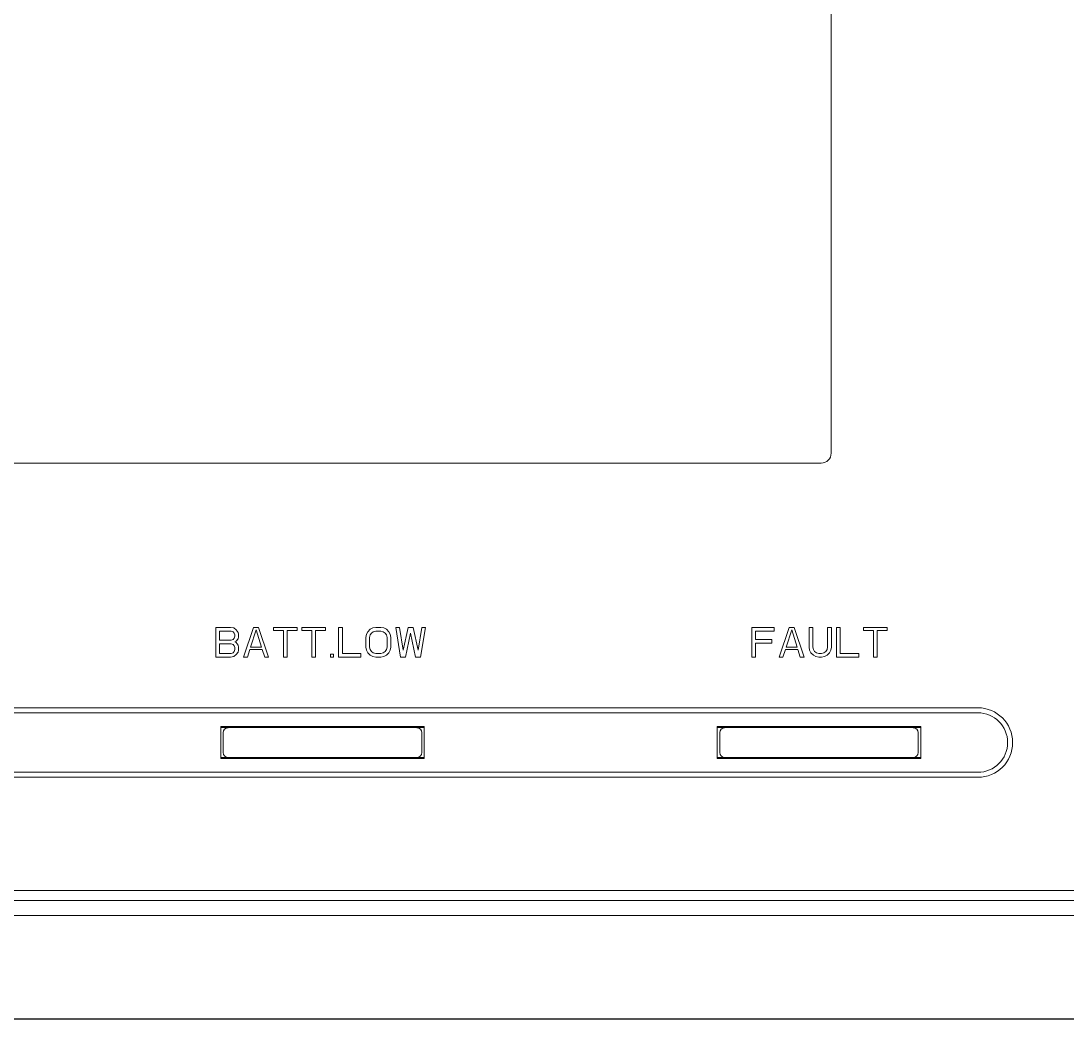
# Model space of a CAD drawing. Header units: millimetres. Extents: x 0 to 60, y -18 to 180.
# Drawn here: x 23.87 to 35.39, y 146.92 to 157.91 of the extents above; entities that cross this region are included whole.
import ezdxf

# ---------------------------------------------------------------- set-up
doc = ezdxf.new("R2010")
doc.units = ezdxf.units.MM
doc.layers.add('4208-40004_0', color=7, linetype='Continuous')
doc.layers.add('UK-MIANBAN_0', color=7, linetype='Continuous')

msp = doc.modelspace()

# ---------------------------------------------------------------- linework, layer by layer
at = {"color": 255, "lineweight": 5}
msp.add_line((13.961, 148.332), (47.259, 148.332), dxfattribs=at)
at = {"lineweight": 5}
msp.add_line((13.961, 148.332), (47.259, 148.332), dxfattribs=at)
msp.add_line((13.961, 148.332), (47.259, 148.332), dxfattribs=at)
msp.add_lwpolyline([(10.947, 168.902), (49.328, 168.902), (49.328, 146.915), (10.947, 146.915)], close=True)
at = {"layer": '4208-40004_0', "color": 7, "linetype": 'Continuous', "lineweight": 5}
for p, q in [((28.315, 150.125), (26.073, 150.125)), ((33.782, 150.125), (31.541, 150.125)), ((26.1, 150.07), (26.1, 149.852)), ((28.287, 149.852), (28.287, 150.07)), ((31.568, 150.07), (31.568, 149.852)), ((33.755, 149.852), (33.755, 150.07)), ((26.073, 149.797), (28.315, 149.797)), ((31.541, 149.797), (33.782, 149.797))]:
    msp.add_line(p, q, dxfattribs=at)
for centre, start, end in [((26.155, 150.07), 90, 180), ((28.233, 150.07), 0, 90), ((31.623, 150.07), 90, 180), ((33.7, 150.07), 0, 90), ((26.155, 149.852), 180, 270), ((28.233, 149.852), 270, 0), ((31.623, 149.852), 180, 270), ((33.7, 149.852), 270, 0)]:
    msp.add_arc(centre, 0.0547, start, end, dxfattribs=at)
at = {"layer": 'UK-MIANBAN_0', "color": 7, "linetype": 'Continuous', "lineweight": 5}
for p, q in [((32.796, 153.148), (32.796, 162.442)), ((15.956, 153.038), (32.687, 153.038)), ((26.018, 150.901), (26.018, 151.229)), ((26.018, 151.229), (26.182, 151.229)), ((26.059, 151.188), (26.059, 151.09)), ((26.189, 151.188), (26.059, 151.188)), ((26.182, 151.229), (26.217, 151.223)), ((26.21, 151.181), (26.189, 151.188)), ((26.223, 151.167), (26.21, 151.181)), ((26.217, 151.223), (26.244, 151.202)), ((26.23, 151.146), (26.223, 151.167)), ((26.244, 151.202), (26.264, 151.174)), ((26.264, 151.174), (26.271, 151.153)), ((26.271, 151.153), (26.271, 151.125)), ((26.326, 150.901), (26.435, 151.229)), ((26.401, 151.013), (26.463, 151.202)), ((26.435, 151.229), (26.49, 151.229)), ((26.463, 151.202), (26.524, 151.013)), ((26.49, 151.229), (26.599, 150.901)), ((26.654, 151.195), (26.654, 151.229)), ((26.654, 151.229), (26.914, 151.229)), ((26.763, 151.195), (26.654, 151.195)), ((26.763, 150.901), (26.763, 151.195)), ((26.804, 151.195), (26.804, 150.901)), ((26.914, 151.195), (26.804, 151.195)), ((26.914, 151.229), (26.914, 151.195)), ((26.968, 151.195), (26.968, 151.229)), ((26.968, 151.229), (27.228, 151.229)), ((27.078, 151.195), (26.968, 151.195)), ((27.078, 150.901), (27.078, 151.195)), ((27.119, 151.195), (27.119, 150.901)), ((27.228, 151.195), (27.119, 151.195)), ((27.228, 151.229), (27.228, 151.195)), ((27.372, 150.901), (27.372, 151.229)), ((27.372, 151.229), (27.413, 151.229)), ((27.413, 151.229), (27.413, 150.943)), ((27.672, 151.118), (27.679, 151.153)), ((27.679, 151.153), (27.693, 151.181)), ((27.693, 151.181), (27.72, 151.209)), ((27.72, 151.209), (27.747, 151.223)), ((27.72, 151.146), (27.734, 151.167)), ((27.734, 151.167), (27.754, 151.181)), ((27.747, 151.223), (27.782, 151.229)), ((27.754, 151.181), (27.782, 151.188)), ((27.782, 151.229), (27.836, 151.229)), ((27.782, 151.188), (27.836, 151.188)), ((27.836, 151.229), (27.87, 151.223)), ((27.836, 151.188), (27.864, 151.181)), ((27.864, 151.181), (27.884, 151.167)), ((27.87, 151.223), (27.898, 151.209)), ((27.884, 151.167), (27.898, 151.146)), ((27.898, 151.209), (27.925, 151.181)), ((27.925, 151.181), (27.939, 151.153)), ((27.939, 151.153), (27.946, 151.118)), ((28.055, 150.901), (28, 151.229)), ((28, 151.229), (28.041, 151.229)), ((28.041, 151.229), (28.082, 150.978)), ((28.082, 150.978), (28.137, 151.229)), ((28.164, 151.167), (28.11, 150.901)), ((28.137, 151.229), (28.192, 151.229)), ((28.219, 150.901), (28.164, 151.167)), ((28.192, 151.229), (28.246, 150.978)), ((28.246, 150.978), (28.287, 151.229)), ((28.328, 151.229), (28.274, 150.901)), ((28.287, 151.229), (28.328, 151.229)), ((31.923, 150.901), (31.923, 151.229)), ((31.923, 151.229), (32.169, 151.229)), ((31.964, 151.188), (31.964, 151.097)), ((32.169, 151.188), (31.964, 151.188)), ((32.169, 151.229), (32.169, 151.188)), ((32.224, 150.901), (32.333, 151.229)), ((32.299, 151.013), (32.361, 151.202)), ((32.333, 151.229), (32.388, 151.229)), ((32.361, 151.202), (32.422, 151.013)), ((32.388, 151.229), (32.497, 150.901)), ((32.552, 151.229), (32.552, 151.013)), ((32.593, 151.229), (32.552, 151.229)), ((32.593, 151.013), (32.593, 151.229)), ((32.757, 151.229), (32.757, 151.013)), ((32.798, 151.229), (32.757, 151.229)), ((32.798, 151.013), (32.798, 151.229)), ((32.853, 150.901), (32.853, 151.229)), ((32.853, 151.229), (32.894, 151.229)), ((32.894, 151.229), (32.894, 150.943)), ((33.153, 151.195), (33.153, 151.229)), ((33.153, 151.229), (33.413, 151.229)), ((33.263, 151.195), (33.153, 151.195)), ((33.263, 150.901), (33.263, 151.195)), ((33.304, 151.195), (33.304, 150.901)), ((33.413, 151.195), (33.304, 151.195)), ((33.413, 151.229), (33.413, 151.195)), ((26.059, 151.09), (26.189, 151.09)), ((26.059, 150.943), (26.059, 151.048)), ((26.059, 151.048), (26.189, 151.048)), ((26.189, 151.09), (26.21, 151.097)), ((26.189, 151.048), (26.21, 151.041)), ((26.21, 151.097), (26.223, 151.111)), ((26.21, 151.041), (26.223, 151.027)), ((26.223, 151.111), (26.23, 151.132)), ((26.23, 151.132), (26.23, 151.146)), ((26.244, 151.076), (26.23, 151.069)), ((26.23, 151.069), (26.244, 151.062)), ((26.264, 151.104), (26.244, 151.076)), ((26.244, 151.062), (26.264, 151.034)), ((26.271, 151.125), (26.264, 151.104)), ((26.264, 151.034), (26.271, 151.013)), ((27.672, 151.013), (27.672, 151.118)), ((27.713, 151.118), (27.72, 151.146)), ((27.713, 151.013), (27.713, 151.118)), ((27.898, 151.146), (27.905, 151.118)), ((27.905, 151.118), (27.905, 151.013)), ((27.946, 151.118), (27.946, 151.013)), ((31.964, 151.097), (32.142, 151.097)), ((31.964, 151.055), (31.964, 150.901)), ((32.142, 151.055), (31.964, 151.055)), ((32.142, 151.097), (32.142, 151.055)), ((26.189, 150.943), (26.059, 150.943)), ((26.21, 150.95), (26.189, 150.943)), ((26.223, 150.964), (26.21, 150.95)), ((26.244, 150.929), (26.217, 150.908)), ((26.223, 151.027), (26.23, 151.006)), ((26.23, 150.985), (26.223, 150.964)), ((26.23, 151.006), (26.23, 150.985)), ((26.264, 150.957), (26.244, 150.929)), ((26.271, 150.978), (26.264, 150.957)), ((26.271, 151.013), (26.271, 150.978)), ((26.394, 150.985), (26.367, 150.901)), ((26.531, 150.985), (26.394, 150.985)), ((26.524, 151.013), (26.401, 151.013)), ((26.558, 150.901), (26.531, 150.985)), ((27.283, 150.901), (27.283, 150.936)), ((27.283, 150.936), (27.317, 150.936)), ((27.317, 150.936), (27.317, 150.901)), ((27.413, 150.943), (27.618, 150.943)), ((27.618, 150.943), (27.618, 150.901)), ((27.679, 150.978), (27.672, 151.013)), ((27.693, 150.95), (27.679, 150.978)), ((27.72, 150.922), (27.693, 150.95)), ((27.72, 150.985), (27.713, 151.013)), ((27.734, 150.964), (27.72, 150.985)), ((27.747, 150.908), (27.72, 150.922)), ((27.754, 150.95), (27.734, 150.964)), ((27.782, 150.943), (27.754, 150.95)), ((27.836, 150.943), (27.782, 150.943)), ((27.864, 150.95), (27.836, 150.943)), ((27.884, 150.964), (27.864, 150.95)), ((27.898, 150.922), (27.87, 150.908)), ((27.898, 150.985), (27.884, 150.964)), ((27.905, 151.013), (27.898, 150.985)), ((27.925, 150.95), (27.898, 150.922)), ((27.939, 150.978), (27.925, 150.95)), ((27.946, 151.013), (27.939, 150.978)), ((32.292, 150.985), (32.265, 150.901)), ((32.429, 150.985), (32.292, 150.985)), ((32.422, 151.013), (32.299, 151.013)), ((32.456, 150.901), (32.429, 150.985)), ((32.552, 151.013), (32.559, 150.978)), ((32.559, 150.978), (32.573, 150.95)), ((32.573, 150.95), (32.6, 150.922)), ((32.6, 150.985), (32.593, 151.013)), ((32.614, 150.964), (32.6, 150.985)), ((32.6, 150.922), (32.627, 150.908)), ((32.634, 150.95), (32.614, 150.964)), ((32.661, 150.943), (32.634, 150.95)), ((32.689, 150.943), (32.661, 150.943)), ((32.716, 150.95), (32.689, 150.943)), ((32.737, 150.964), (32.716, 150.95)), ((32.723, 150.908), (32.75, 150.922)), ((32.75, 150.985), (32.737, 150.964)), ((32.757, 151.013), (32.75, 150.985)), ((32.75, 150.922), (32.778, 150.95)), ((32.778, 150.95), (32.791, 150.978)), ((32.791, 150.978), (32.798, 151.013)), ((32.894, 150.943), (33.099, 150.943)), ((33.099, 150.943), (33.099, 150.901)), ((26.182, 150.901), (26.018, 150.901)), ((26.217, 150.908), (26.182, 150.901)), ((26.367, 150.901), (26.326, 150.901)), ((26.599, 150.901), (26.558, 150.901)), ((26.804, 150.901), (26.763, 150.901)), ((27.119, 150.901), (27.078, 150.901)), ((27.317, 150.901), (27.283, 150.901)), ((27.618, 150.901), (27.372, 150.901)), ((27.782, 150.901), (27.747, 150.908)), ((27.836, 150.901), (27.782, 150.901)), ((27.87, 150.908), (27.836, 150.901)), ((28.11, 150.901), (28.055, 150.901)), ((28.274, 150.901), (28.219, 150.901)), ((31.964, 150.901), (31.923, 150.901)), ((32.265, 150.901), (32.224, 150.901)), ((32.497, 150.901), (32.456, 150.901)), ((32.627, 150.908), (32.661, 150.901)), ((32.661, 150.901), (32.689, 150.901)), ((32.689, 150.901), (32.723, 150.908)), ((33.099, 150.901), (32.853, 150.901)), ((33.304, 150.901), (33.263, 150.901)), ((14.291, 150.344), (34.411, 150.344)), ((14.291, 150.289), (34.411, 150.289)), ((26.073, 150.136), (26.073, 149.786)), ((28.315, 150.136), (26.073, 150.136)), ((28.315, 149.786), (28.315, 150.136)), ((31.541, 150.136), (31.541, 149.786)), ((33.782, 150.136), (31.541, 150.136)), ((33.782, 149.786), (33.782, 150.136)), ((26.073, 149.786), (28.315, 149.786)), ((31.541, 149.786), (33.782, 149.786)), ((34.411, 149.633), (14.291, 149.633)), ((34.411, 149.578), (14.291, 149.578)), ((13.961, 148.222), (47.587, 148.222)), ((13.961, 148.058), (47.587, 148.058))]:
    msp.add_line(p, q, dxfattribs=at)
for centre, radius, end in [((32.687, 153.148), 0.109, 0), ((34.411, 149.961), 0.383, 90), ((34.411, 149.961), 0.328, 90)]:
    msp.add_arc(centre, radius, 270, end, dxfattribs=at)

doc.saveas('drawing.dxf')
